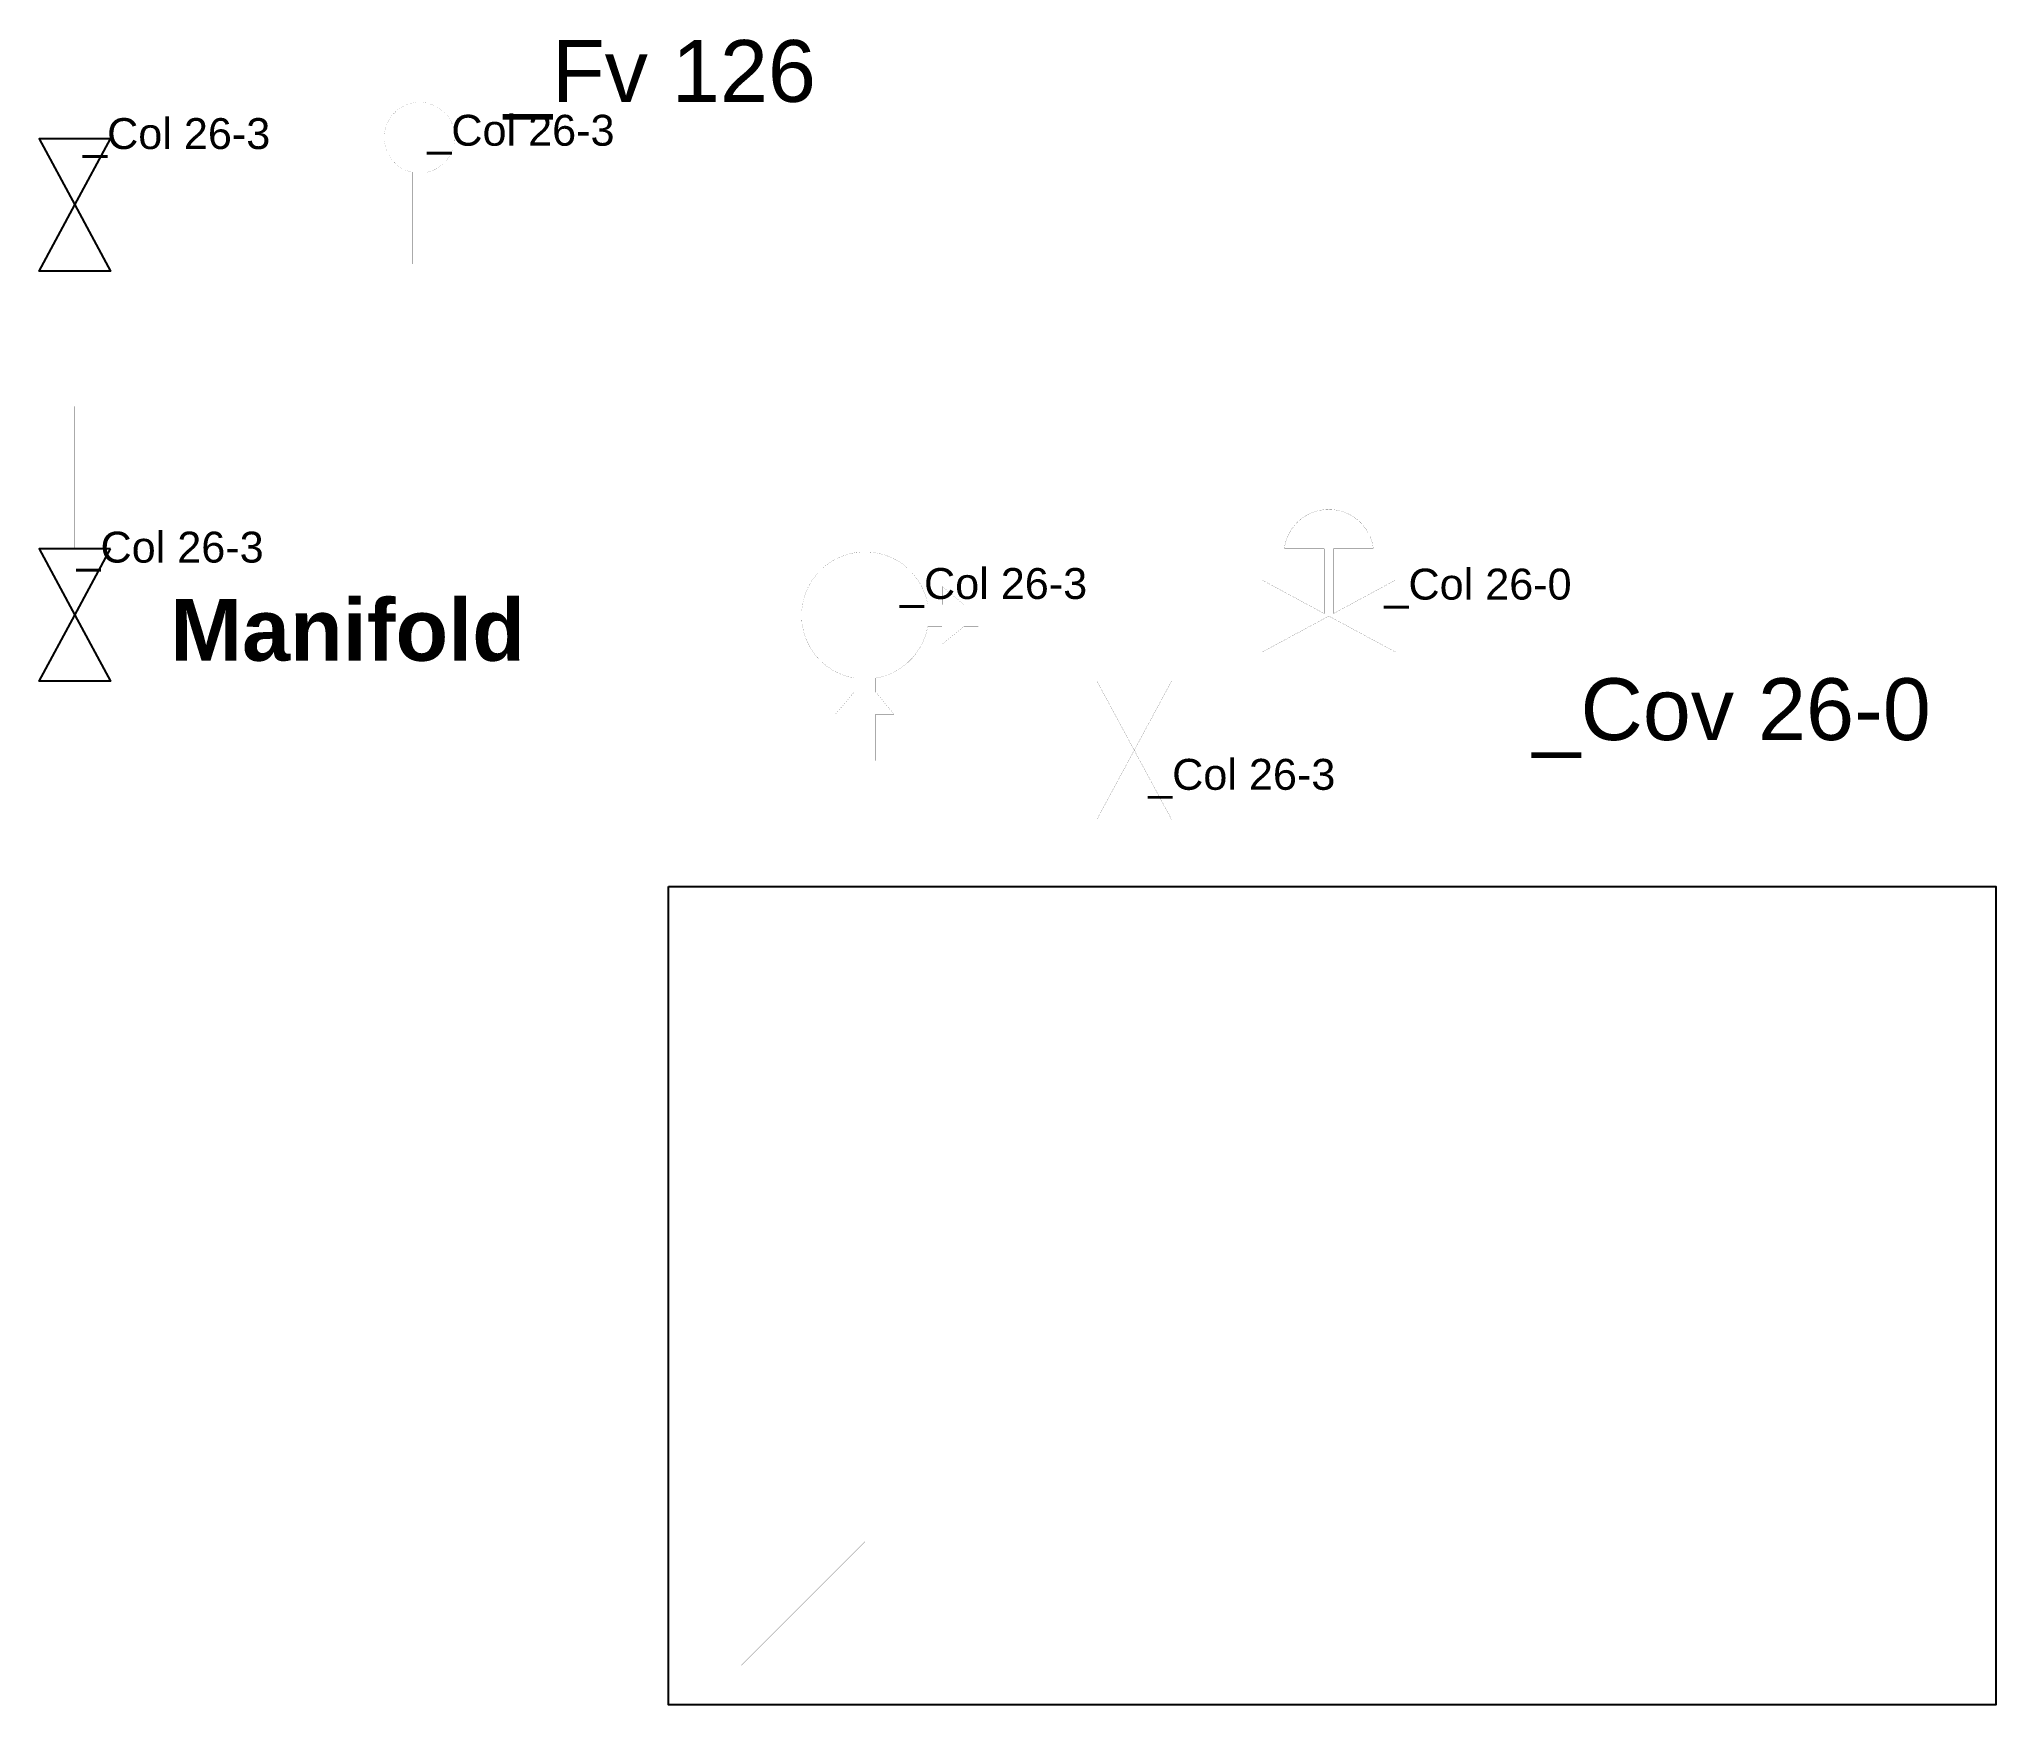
# Model space of a CAD drawing. Extents: x 77573 to 83905, y 593 to 5983.
import ezdxf

# ---------------------------------------------------------------- set-up
doc = ezdxf.new("R2010")
doc.units = 0
doc.header["$MEASUREMENT"] = 0
for name, color, linetype in [('Omriss tanker', 20, 'CONTINUOUS'), ('Suction PS', 131, 'CONTINUOUS'), ('Symboler', 42, 'CONTINUOUS'), ('TEKST', 7, 'CONTINUOUS')]:
    doc.layers.add(name, color=color, linetype=linetype)
doc.styles.add('ARIAL', font='ARIAL.TTF', dxfattribs={"height": 12})
doc.styles.add('ARIAL BOLD', font='ARIALBD.TTF')

msp = doc.modelspace()

# ---------------------------------------------------------------- linework, layer by layer
at = {"layer": 'Omriss tanker', "linetype": 'Continuous'}
msp.add_lwpolyline([(79609.6, 3241.8), (83905.1, 3241.8), (83905.1, 593.3), (79609.6, 593.3)], close=True, dxfattribs=at)
at = {"layer": 'Suction PS', "linetype": 'Continuous', "const_width": 0.3}
for points in [[(77688.9, 5232.7), (77688.9, 4808.8), (78804.6, 4808.8), (78804.6, 5255.2), (78804.6, 4808.8), (82628.1, 4808.8), (82628.1, 4116.3), (81961.9, 4116.3), (82628.1, 4116.3), (82628.1, 4808.8), (77688.9, 4808.8), (77688.9, 4333.7), (77688.9, 5232.7)], [(80612.4, 4117.9), (81531.5, 4117.9)], [(81117, 3905.9), (81117, 4117.9), (81117, 3905.9)], [(80245.6, 3648.1), (80245.6, 1121.2), (79845.6, 721.2), (80245.6, 1121.2), (80645.6, 721.2), (80245.6, 1121.2)], [(81117, 3458.5), (81117, 2815.9), (81117, 3458.5)]]:
    msp.add_lwpolyline(points, close=True, dxfattribs=at)
at = {"layer": 'Symboler', "linetype": 'Continuous'}
for points, const_width in [([(78781.5, 5255.2), (78827.6, 5255.2), (78827.6, 5552.4, 9.824838), (78781.5, 5552.4)], 0.21), ([(80612.4, 4082.7), (80612.4, 4153.2), (80566.1, 4153.2), (80495.3, 4212.3), (80495.3, 4153.2), (80448.9, 4153.2, 1.926208), (80210.4, 3915.8), (80210.4, 3870.4), (80151.2, 3799.7), (80210.4, 3799.7), (80210.4, 3648.1), (80280.9, 3648.1), (80280.9, 3799), (80339.4, 3799), (80280.9, 3869.9), (80280.9, 3915.7, 0.315826), (80448.9, 4082.7), (80494.7, 4082.7), (80494.7, 4024.2), (80565.5, 4082.7)], 0.3)]:
    msp.add_lwpolyline(points, format="xyb", close=True, dxfattribs=dict(at, const_width=const_width))
at = {"layer": 'Symboler', "color": 42, "linetype": 'Continuous'}
for points in [[(77804.5, 5660.9), (77573.4, 5660.9), (77688.9, 5446.8), (77804.5, 5232.7), (77573.4, 5232.7), (77688.9, 5446.8)], [(77804.5, 4333.7), (77573.4, 4333.7), (77688.9, 4119.6), (77804.5, 3905.5), (77573.4, 3905.5), (77688.9, 4119.6)]]:
    msp.add_lwpolyline(points, close=True, dxfattribs=at)
for points in [[(81731.6, 4124.5, 0.402, 0.402, 0), (81731.6, 4333.9, 0.402, 0.402, 0), (81602.5, 4333.9, 0.402, 0.402, -0.884677), (81890.9, 4333.9, 0.402, 0.402, 0), (81761.8, 4333.9, 0.402, 0.402, 0), (81761.8, 4124.5, 0.402, 0.402, 0), (81961.9, 4232.5, 0, 0, 0), (81961.9, 4000.2, 0.402, 0.402, 0), (81746.7, 4116.3, 0.402, 0.402, 0), (81531.5, 4000.2, 0, 0, 0), (81531.5, 4232.5, 0.402, 0.402, 0)], [(81117, 3682.2, 0.418, 0.418, 0), (80996.2, 3905.9, 0, 0, 0), (81237.7, 3905.9, 0.418, 0.418, 0), (81117, 3682.2, 0.418, 0.418, 0), (81237.7, 3458.5, 0, 0, 0), (80996.2, 3458.5, 0.418, 0.418, 0), (81117, 3682.2, 0.418, 0.418, 0)]]:
    msp.add_lwpolyline(points, format="xyseb", close=True, dxfattribs=at)

# ---------------------------------------------------------------- texts
at = {"layer": 'Omriss tanker', "linetype": 'Continuous', "insert": (77997.1, 4171.7), "char_height": 200, "width": 1441.283, "attachment_point": 1, "style": 'ARIAL BOLD'}
msp.add_mtext('Manifold', dxfattribs=at)
at = {"layer": 'TEKST', "linetype": 'Continuous', "style": 'ARIAL'}
for s, height, p in [('_Fv 126', 200, (79077.5, 5780.2)), ('_Col 26-3', 100, (77715.7, 5627.6)), ('_Col 26-3', 100, (78829.6, 5638.3)), ('_Col 26-3', 100, (77694.3, 4289.4)), ('_Col 26-3', 100, (80359, 4171.7)), ('_Col 26-0', 100, (81926.6, 4169.7)), ('_Cov 26-0', 200, (82405.6, 3715.1)), ('_Col 26-3', 100, (81162, 3554.2))]:
    msp.add_text(s, height=height, dxfattribs=at).set_placement(p)

doc.saveas('drawing.dxf')
